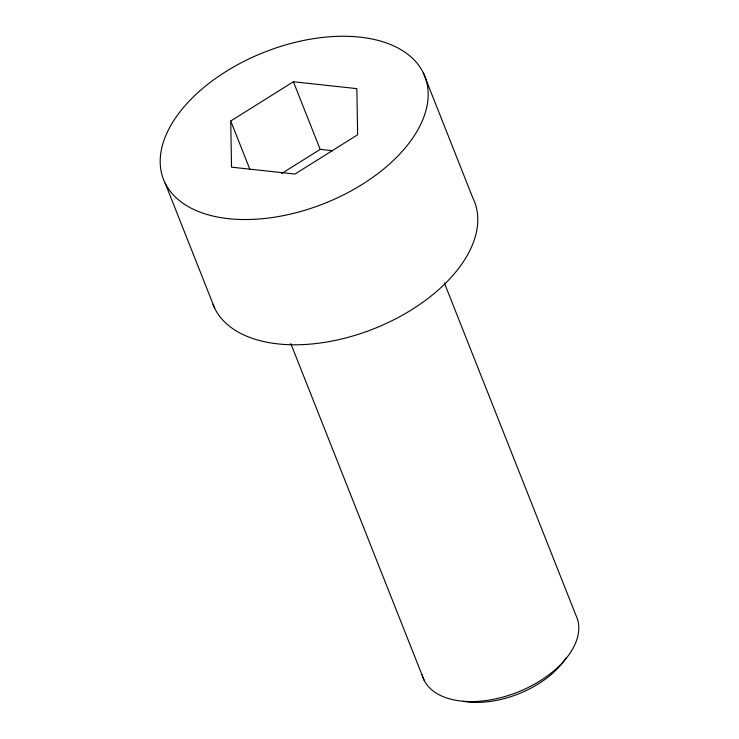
<?xml version="1.0" encoding="UTF-8"?>
<svg xmlns="http://www.w3.org/2000/svg" width="739" height="739" viewBox="0 0 739 739"><rect width="100%" height="100%" fill="white"/><g stroke="black" fill="none" stroke-linecap="round" stroke-linejoin="round"><path stroke-width="1.11" d="M230.744 121.011L293.401 81.743L356.854 88.634L357.639 134.784L294.972 174.053L231.529 167.171L230.744 121.011L249.865 169.323M281.624 173.545L320.181 149.38L332.642 150.728M423.244 72.681L472.831 197.932A140.475 81.373 -21.6 0 1 376.299 327.774A140.475 81.373 -21.6 0 1 212.943 304.274M444.315 282.852L575.893 615.199A82.629 47.869 -21.6 0 1 516.653 692.563A82.629 47.869 -21.6 0 1 422.089 674.827M293.401 81.743L320.181 149.38M290.787 343.524L424.075 680.166M165.139 183.115L214.726 308.366M566.194 657.756A74.297 43.038 -21.6 0 1 463.187 701.32M228.443 218.661A140.475 81.373 -21.6 0 0 428.177 93.493A140.475 81.373 -21.6 0 0 225.94 71.544A140.475 81.373 -21.6 0 0 228.443 218.661"/></g></svg>
